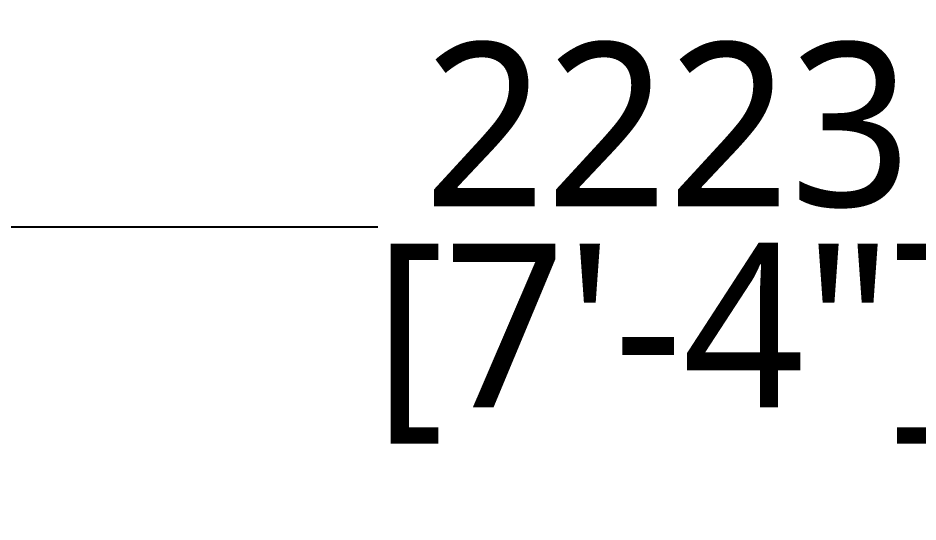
# Model space of a CAD drawing. Header units: millimetres. Extents: x 707 to 3286, y 624 to 1363.
# Drawn here: x 1447 to 1996, y 1056 to 1363 of the extents above; entities that cross this region are included whole.
import ezdxf

# ---------------------------------------------------------------- set-up
doc = ezdxf.new("R2010")
doc.units = ezdxf.units.MM
doc.linetypes.add('DASHED', pattern=[0.75, 0.5, -0.25])
doc.styles.add('WOT-PLAN', font='segoeuil.ttf', dxfattribs={"height": 100})
doc.dimstyles.new('WOT - 100', dxfattribs={"dimtxt": 100, "dimasz": 50, "dimexe": 25, "dimexo": 25, "dimgap": 10, "dimtad": 0, "dimdec": 0, "dimzin": 0, "dimdsep": 46, "dimtxsty": 'WOT-PLAN', "dimblk": 'OBLIQUE', "dimcen": 0.09, "dimdle": 25, "dimclrd": 151, "dimclre": 151, "dimclrt": 7, "dimadec": 0, "dimazin": 0, "dimtfac": 1, "dimtdec": 0, "dimtofl": 0, "dimtmove": 0, "dimatfit": 3, "dimldrblk": 'OPEN30', "dimfxl": 100, "dimfxlon": 1, "dimtolj": 1, "dimtzin": 0, "dimlwd": -1, "dimlwe": 5, "dimarcsym": 0})

# ---------------------------------------------------------------- blocks, each defined once
blk = doc.blocks.new('_Oblique')
at = {"color": 0, "linetype": 'ByBlock', "lineweight": -2}
blk.add_line((-0.5, -0.5), (0.5, 0.5), dxfattribs=at)
blk = doc.blocks.new('*D8')
at = {"color": 151, "lineweight": 5, "ltscale": 30, "transparency": 16777216}
for p, q in [((732.18, 1136.05), (732.18, 1261.05)), ((2955.18, 1136.05), (2955.18, 1261.05))]:
    blk.add_line(p, q, dxfattribs=at)
at = {"color": 151, "ltscale": 30, "transparency": 16777216}
for p, q in [((707.18, 1236.05), (1666.81, 1236.05)), ((2980.18, 1236.05), (2020.56, 1236.05))]:
    blk.add_line(p, q, dxfattribs=at)
at = {"layer": 'Defpoints', "color": 0, "linetype": 'DASHED', "ltscale": 30, "transparency": 16777216}
for p in [(2955.18, 1236.05), (732.18, 1003.14), (2955.18, 648.74)]:
    blk.add_point(p, dxfattribs=at)
at = {"color": 151, "linetype": 'DASHED', "ltscale": 30, "transparency": 16777216, "xscale": 50, "yscale": 50, "zscale": 50, "rotation": 180}
blk.add_blockref('_Oblique', (732.18, 1236.05), dxfattribs=at)
at = {"color": 151, "linetype": 'DASHED', "ltscale": 30, "transparency": 16777216, "xscale": 50, "yscale": 50, "zscale": 50}
blk.add_blockref('_Oblique', (2955.18, 1236.05), dxfattribs=at)
at = {"color": 7, "linetype": 'DASHED', "lineweight": -2, "ltscale": 30, "transparency": 16777216, "char_height": 100, "attachment_point": 5, "style": 'WOT-PLAN'}
for s, insert in [('\\A1;2223', (1843.68, 1297.75)), ('\\A1;[7\'-4"]', (1843.68, 1164.68))]:
    blk.add_mtext(s, dxfattribs=dict(at, insert=insert))
blk = doc.blocks.new('_Open30')
at = {"color": 0, "linetype": 'ByBlock', "lineweight": -2}
for p, q in [((-1, 0.268), (0, 0)), ((0, 0), (-1, -0.268)), ((0, 0), (-1, 0))]:
    blk.add_line(p, q, dxfattribs=at)

msp = doc.modelspace()

# ---------------------------------------------------------------- dimensions: what is measured, and where the dimension line sits
at = {"linetype": 'DASHED', "lineweight": -2, "ltscale": 30}
dim = msp.add_linear_dim(base=(2955.18, 1236.05), p1=(732.18, 1003.14), p2=(2955.18, 648.74), dimstyle='WOT - 100', override={"dimpost": '\\X', "dimblk1": 'Oblique', "dimblk2": 'Oblique', "dimtmove": 1, "dimatfit": 2}, dxfattribs=at)
dim.commit()
dim.dimension.update_dxf_attribs({"geometry": '*D8', "text_midpoint": (1843.68, 1236.05)})

doc.saveas('drawing.dxf')
